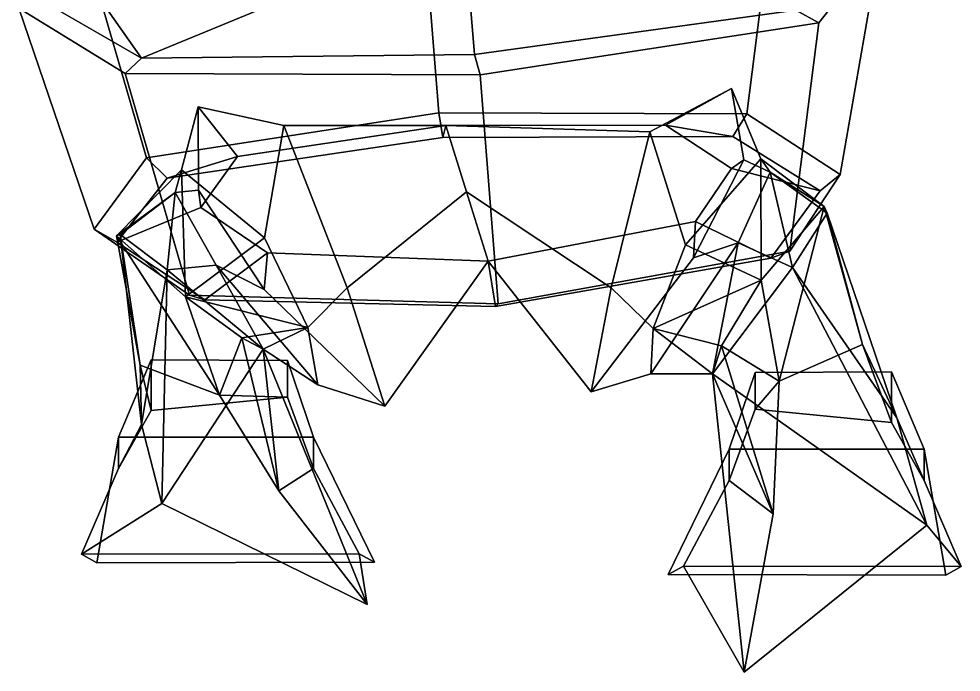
# Model space of a CAD drawing. Extents: x -190 to 191, y -180 to 292.
# Drawn here: x -114.4 to 121.1, y -180.2 to -17 of the extents above; entities that cross this region are included whole.
import ezdxf

# ---------------------------------------------------------------- set-up
doc = ezdxf.new("R2010")
doc.units = 0

msp = doc.modelspace()

# ---------------------------------------------------------------- linework, layer by layer
for points in [[(-9.455982, -40.472363, 158.069321), (-13.966896, 16.809544, 150.590515), (-98.584663, 3.713038, 107.256683), (-82.467949, -51.708069, 115.074036)], [(-9.455982, -40.472363, 158.069321), (67.583664, -40.712963, 121.105659), (74.836761, 16.420572, 114.227699), (-13.966896, 16.809544, 150.590515)], [(74.836761, 16.420572, 114.227699), (67.583664, -40.712963, 121.105659), (90.93235, -55.819061, 23.998215), (100.918381, 1.514732, 17.23011)], [(-108.338509, -12.587306, 8.662648), (-107.045639, 6.476397, -78.082779), (-83.750145, -26.749743, -83.422874)], [(-83.750145, -26.749743, -83.422874), (-107.045639, 6.476397, -78.082779), (-3.14786, 6.492843, -110.376633)], [(-83.750145, -26.749743, -83.422874), (-3.14786, 6.492843, -110.376633), (-0.469678, -25.841702, -114.997223)], [(79.806183, -14.765065, -76.848404), (-0.469678, -25.841702, -114.997223), (-3.14786, 6.492843, -110.376633)], [(-98.584663, 3.713038, 107.256683), (-114.407784, -14.263399, 8.574654), (-95.558144, -69.484245, 16.501863), (-82.467949, -51.708069, 115.074036)], [(90.93235, -55.819061, 23.998215), (78.298317, -75.057404, -83.275185), (85.551422, -17.923866, -90.153152), (100.918381, 1.514732, 17.23011)], [(85.551422, -17.923866, -90.153152), (79.806183, -14.765065, -76.848404), (94.656296, 2.287243, 16.822424), (100.918381, 1.514732, 17.23011)], [(-87.87001, -30.631401, -97.124161), (-114.407784, -14.263399, 8.574654), (-108.338509, -12.587306, 8.662648), (-83.750145, -26.749743, -83.422874)], [(-95.558144, -69.484245, 16.501863), (-114.407784, -14.263399, 8.574654), (-87.87001, -30.631401, -97.124161), (-71.753288, -86.052505, -89.306808)], [(85.551422, -17.923866, -90.153152), (0.918245, -30.907946, -133.487396), (-0.469678, -25.841702, -114.997223), (79.806183, -14.765065, -76.848404)], [(78.298317, -75.057404, -83.275185), (5.437391, -88.211136, -126.020058), (0.918245, -30.907946, -133.487396), (85.551422, -17.923866, -90.153152)], [(-87.87001, -30.631401, -97.124161), (-83.750145, -26.749743, -83.422874), (-0.469678, -25.841702, -114.997223), (0.918245, -30.907946, -133.487396)], [(-71.753288, -86.052505, -89.306808), (-87.87001, -30.631401, -97.124161), (0.918245, -30.907946, -133.487396), (5.437391, -88.211136, -126.020058)], [(-7.67397, -43.599064, 118.431396), (43.285378, -45.219715, 97.387466), (63.752075, -34.402233, 53.316353), (47.251728, -43.558174, 91.848007)], [(52.248753, -73.435753, 63.787498), (71.025963, -51.962795, 27.314482), (63.752075, -34.402233, 53.316353), (43.285378, -45.219715, 97.387466)], [(47.251728, -43.558174, 91.848007), (63.752075, -34.402233, 53.316353), (66.844452, -52.206329, 7.739742), (63.753677, -54.362747, 22.468992)], [(71.025963, -51.962795, 27.314482), (73.418129, -55.260254, 3.58121), (66.844452, -52.206329, 7.739742), (63.752075, -34.402233, 53.316353)], [(-73.745483, -54.718197, 21.777607), (-69.55442, -38.945202, 46.981915), (-69.488434, -59.769794, 2.70647), (-75.35614, -60.33485, -1.463258)], [(-53.037045, -71.728302, 58.993317), (-48.210419, -43.611595, 90.636703), (-69.55442, -38.945202, 46.981915), (-73.745483, -54.718197, 21.777607)], [(-7.67397, -43.599064, 118.431396), (-59.745926, -51.398487, 87.547028), (-69.55442, -38.945202, 46.981915), (-48.210419, -43.611595, 90.636703)], [(-59.745926, -51.398487, 87.547028), (-68.919388, -64.084435, 17.135939), (-69.488434, -59.769794, 2.70647), (-69.55442, -38.945202, 46.981915)], [(-9.455982, -40.472363, 158.069321), (-82.467949, -51.708069, 115.074036), (-77.369942, -56.762741, 105.881348), (-8.404202, -46.644447, 144.123489)], [(-9.455982, -40.472363, 158.069321), (-8.404202, -46.644447, 144.123489), (64.103325, -46.396214, 111.568146), (67.583664, -40.712963, 121.105659)], [(67.583664, -40.712963, 121.105659), (64.103325, -46.396214, 111.568146), (85.863358, -59.925686, 24.267574), (90.93235, -55.819061, 23.998215)], [(-8.404202, -46.644447, 144.123489), (-77.369942, -56.762741, 105.881348), (-59.745926, -51.398487, 87.547028), (-7.67397, -43.599064, 118.431396)], [(-53.037045, -71.728302, 58.993317), (-42.150394, -94.083344, 39.233658), (-32.366676, -84.185928, 33.720264), (-48.210419, -43.611595, 90.636703)], [(-2.48668, -60.22625, 19.484438), (-7.67397, -43.599064, 118.431396), (-48.210419, -43.611595, 90.636703), (-32.366676, -84.185928, 33.720264)], [(-8.404202, -46.644447, 144.123489), (-7.67397, -43.599064, 118.431396), (47.251728, -43.558174, 91.848007), (64.103325, -46.396214, 111.568146)], [(33.678513, -84.174622, 38.541126), (43.285378, -45.219715, 97.387466), (-7.67397, -43.599064, 118.431396), (-2.48668, -60.22625, 19.484438)], [(64.103325, -46.396214, 111.568146), (47.251728, -43.558174, 91.848007), (63.753677, -54.362747, 22.468992), (85.863358, -59.925686, 24.267574)], [(52.248753, -73.435753, 63.787498), (43.285378, -45.219715, 97.387466), (33.678513, -84.174622, 38.541126), (44.17815, -94.325386, 42.574043)], [(-82.467949, -51.708069, 115.074036), (-95.558144, -69.484245, 16.501863), (-89.904243, -72.805145, 17.202251), (-77.369942, -56.762741, 105.881348)], [(-77.369942, -56.762741, 105.881348), (-89.904243, -72.805145, 17.202251), (-68.919388, -64.084435, 17.135939), (-59.745926, -51.398487, 87.547028)], [(71.137451, -82.235069, 78.255768), (71.025963, -51.962795, 27.314482), (52.248753, -73.435753, 63.787498)], [(63.753677, -54.362747, 22.468992), (66.844452, -52.206329, 7.739742), (54.259357, -76.647003, -30.961018), (54.744232, -67.574417, -51.070621)], [(73.418129, -55.260254, 3.58121), (65.380333, -72.92791, -7.621317), (54.259357, -76.647003, -30.961018), (66.844452, -52.206329, 7.739742)], [(71.137451, -82.235069, 78.255768), (86.917427, -63.835072, 46.420998), (71.025963, -51.962795, 27.314482)], [(86.917427, -63.835072, 46.420998), (73.418129, -55.260254, 3.58121), (71.025963, -51.962795, 27.314482)], [(-72.741577, -86.449928, 74.296959), (-73.745483, -54.718197, 21.777607), (-89.971901, -71.146736, 41.966194)], [(-89.971901, -71.146736, 41.966194), (-73.745483, -54.718197, 21.777607), (-75.35614, -60.33485, -1.463258)], [(-72.741577, -86.449928, 74.296959), (-53.037045, -71.728302, 58.993317), (-73.745483, -54.718197, 21.777607)], [(85.863358, -59.925686, 24.267574), (63.753677, -54.362747, 22.468992), (54.744232, -67.574417, -51.070621), (73.585327, -76.789528, -69.299866)], [(78.997696, -79.093781, 14.248549), (65.380333, -72.92791, -7.621317), (73.418129, -55.260254, 3.58121)], [(86.917427, -63.835072, 46.420998), (87.607437, -65.535393, 25.007555), (73.418129, -55.260254, 3.58121)], [(87.607437, -65.535393, 25.007555), (78.997696, -79.093781, 14.248549), (73.418129, -55.260254, 3.58121)], [(90.93235, -55.819061, 23.998215), (85.863358, -59.925686, 24.267574), (73.585327, -76.789528, -69.299866), (78.298317, -75.057404, -83.275185)], [(-89.971901, -71.146736, 41.966194), (-75.35614, -60.33485, -1.463258), (-89.075981, -70.819221, 21.628263)], [(-89.075981, -70.819221, 21.628263), (-75.35614, -60.33485, -1.463258), (-77.35775, -79.648796, 12.681355)], [(-77.35775, -79.648796, 12.681355), (-75.35614, -60.33485, -1.463258), (-65.04805, -78.551666, -11.523137)], [(-75.35614, -60.33485, -1.463258), (-69.488434, -59.769794, 2.70647), (-53.121006, -84.565102, -35.201443), (-65.04805, -78.551666, -11.523137)], [(-68.919388, -64.084435, 17.135939), (-52.253426, -75.414726, -55.371601), (-53.121006, -84.565102, -35.201443), (-69.488434, -59.769794, 2.70647)], [(2.908483, -77.519745, -83.427666), (-2.48668, -60.22625, 19.484438), (-32.366676, -84.185928, 33.720264), (-22.928232, -113.796051, -35.79924)], [(33.678513, -84.174622, 38.541126), (-2.48668, -60.22625, 19.484438), (2.908483, -77.519745, -83.427666), (28.681194, -110.21167, -32.270031)], [(-89.904243, -72.805145, 17.202251), (-67.887939, -87.156052, -74.986656), (-52.253426, -75.414726, -55.371601), (-68.919388, -64.084435, 17.135939)], [(75.650391, -107.486343, 56.408298), (86.917427, -63.835072, 46.420998), (71.137451, -82.235069, 78.255768)], [(96.45517, -98.308411, 28.54063), (86.917427, -63.835072, 46.420998), (75.650391, -107.486343, 56.408298)], [(105.078789, -116.694855, 4.900477), (78.997696, -79.093781, 14.248549), (87.607437, -65.535393, 25.007555)], [(96.45517, -98.308411, 28.54063), (87.607437, -65.535393, 25.007555), (86.917427, -63.835072, 46.420998)], [(105.078789, -116.694855, 4.900477), (87.607437, -65.535393, 25.007555), (96.45517, -98.308411, 28.54063)], [(54.744232, -67.574417, -51.070621), (54.259357, -76.647003, -30.961018), (28.681194, -110.21167, -32.270031), (2.908483, -77.519745, -83.427666)], [(73.585327, -76.789528, -69.299866), (54.744232, -67.574417, -51.070621), (2.908483, -77.519745, -83.427666), (4.775775, -88.891144, -107.283051)], [(-95.558144, -69.484245, 16.501863), (-71.753288, -86.052505, -89.306808), (-67.887939, -87.156052, -74.986656), (-89.904243, -72.805145, 17.202251)], [(-84.054855, -103.516144, 17.225285), (-89.971901, -71.146736, 41.966194), (-89.075981, -70.819221, 21.628263)], [(-64.265099, -110.993141, 46.61969), (-72.741577, -86.449928, 74.296959), (-89.971901, -71.146736, 41.966194)], [(-84.054855, -103.516144, 17.225285), (-64.265099, -110.993141, 46.61969), (-89.971901, -71.146736, 41.966194)], [(-83.72081, -118.30661, -10.220771), (-84.054855, -103.516144, 17.225285), (-89.075981, -70.819221, 21.628263)], [(-83.72081, -118.30661, -10.220771), (-89.075981, -70.819221, 21.628263), (-77.35775, -79.648796, 12.681355)], [(-72.741577, -86.449928, 74.296959), (-42.150394, -94.083344, 39.233658), (-53.037045, -71.728302, 58.993317)], [(65.380333, -72.92791, -7.621317), (43.563168, -105.689758, 10.040106), (28.681194, -110.21167, -32.270031), (54.259357, -76.647003, -30.961018)], [(58.953243, -105.710014, 28.759695), (43.563168, -105.689758, 10.040106), (65.380333, -72.92791, -7.621317)], [(78.997696, -79.093781, 14.248549), (58.953243, -105.710014, 28.759695), (65.380333, -72.92791, -7.621317)], [(78.298317, -75.057404, -83.275185), (73.585327, -76.789528, -69.299866), (4.775775, -88.891144, -107.283051), (5.437391, -88.211136, -126.020058)], [(71.137451, -82.235069, 78.255768), (52.248753, -73.435753, 63.787498), (44.17815, -94.325386, 42.574043)], [(-67.887939, -87.156052, -74.986656), (4.775775, -88.891144, -107.283051), (2.908483, -77.519745, -83.427666), (-52.253426, -75.414726, -55.371601)], [(-52.253426, -75.414726, -55.371601), (2.908483, -77.519745, -83.427666), (-22.928232, -113.796051, -35.79924), (-53.121006, -84.565102, -35.201443)], [(-78.676079, -138.045197, -47.638245), (-83.72081, -118.30661, -10.220771), (-77.35775, -79.648796, 12.681355)], [(-78.676079, -138.045197, -47.638245), (-77.35775, -79.648796, 12.681355), (-53.33519, -99.530014, 29.243362)], [(-77.35775, -79.648796, 12.681355), (-65.04805, -78.551666, -11.523137), (-53.33519, -99.530014, 29.243362)], [(-65.04805, -78.551666, -11.523137), (-53.121006, -84.565102, -35.201443), (-22.928232, -113.796051, -35.79924), (-39.656376, -108.395164, 7.761396)], [(-53.33519, -99.530014, 29.243362), (-65.04805, -78.551666, -11.523137), (-39.656376, -108.395164, 7.761396)], [(112.571075, -143.477386, -28.243835), (58.953243, -105.710014, 28.759695), (78.997696, -79.093781, 14.248549)], [(112.571075, -143.477386, -28.243835), (78.997696, -79.093781, 14.248549), (105.078789, -116.694855, 4.900477)], [(71.137451, -82.235069, 78.255768), (44.17815, -94.325386, 42.574043), (61.234657, -98.674866, 59.125896)], [(75.650391, -107.486343, 56.408298), (71.137451, -82.235069, 78.255768), (61.234657, -98.674866, 59.125896)], [(-42.150394, -94.083344, 39.233658), (-39.656376, -108.395164, 7.761396), (-22.928232, -113.796051, -35.79924), (-32.366676, -84.185928, 33.720264)], [(44.17815, -94.325386, 42.574043), (33.678513, -84.174622, 38.541126), (28.681194, -110.21167, -32.270031), (43.563168, -105.689758, 10.040106)], [(-72.741577, -86.449928, 74.296959), (-58.706963, -96.720833, 57.621521), (-42.150394, -94.083344, 39.233658)], [(-64.265099, -110.993141, 46.61969), (-58.706963, -96.720833, 57.621521), (-72.741577, -86.449928, 74.296959)], [(-71.753288, -86.052505, -89.306808), (5.437391, -88.211136, -126.020058), (4.775775, -88.891144, -107.283051), (-67.887939, -87.156052, -74.986656)], [(-58.706963, -96.720833, 57.621521), (-53.33519, -99.530014, 29.243362), (-42.150394, -94.083344, 39.233658)], [(-53.33519, -99.530014, 29.243362), (-39.656376, -108.395164, 7.761396), (-42.150394, -94.083344, 39.233658)], [(58.953243, -105.710014, 28.759695), (44.17815, -94.325386, 42.574043), (43.563168, -105.689758, 10.040106)], [(61.234657, -98.674866, 59.125896), (44.17815, -94.325386, 42.574043), (58.953243, -105.710014, 28.759695)], [(-49.415627, -134.924744, 16.932022), (-58.706963, -96.720833, 57.621521), (-64.265099, -110.993141, 46.61969)], [(-49.415627, -134.924744, 16.932022), (-53.33519, -99.530014, 29.243362), (-58.706963, -96.720833, 57.621521)], [(74.15023, -140.650452, 30.366566), (61.234657, -98.674866, 59.125896), (58.953243, -105.710014, 28.759695)], [(74.15023, -140.650452, 30.366566), (75.650391, -107.486343, 56.408298), (61.234657, -98.674866, 59.125896)], [(75.650391, -107.486343, 56.408298), (69.674553, -114.496437, 60.549408), (103.760536, -117.865707, 60.549408), (96.45517, -98.308411, 28.54063)], [(105.078789, -116.694855, 4.900477), (96.45517, -98.308411, 28.54063), (103.760536, -117.865707, 60.549408), (111.857307, -132.374146, 68.586067)], [(-27.357473, -163.348557, -9.654271), (-78.676079, -138.045197, -47.638245), (-53.33519, -99.530014, 29.243362)], [(-27.357473, -163.348557, -9.654271), (-53.33519, -99.530014, 29.243362), (-49.415627, -134.924744, 16.932022)], [(-40.751514, -121.49704, 117.797287), (-47.275505, -102.350555, 102.489365), (-81.361496, -102.177025, 102.489365), (-89.458252, -121.49704, 117.797287)], [(-89.458252, -121.49704, 117.797287), (-81.361496, -102.177025, 102.489365), (-81.361496, -114.839188, 48.91164), (-89.458252, -129.347626, 56.948303)], [(-83.72081, -118.30661, -10.220771), (-89.458252, -129.347626, 56.948303), (-81.361496, -114.839188, 48.91164), (-84.054855, -103.516144, 17.225285)], [(-64.265099, -110.993141, 46.61969), (-84.054855, -103.516144, 17.225285), (-81.361496, -114.839188, 48.91164), (-47.275505, -111.46991, 48.91164)], [(-47.275505, -102.350555, 102.489365), (-47.275505, -111.46991, 48.91164), (-81.361496, -114.839188, 48.91164), (-81.361496, -102.177025, 102.489365)], [(-40.751514, -121.49704, 117.797287), (-40.751514, -129.347626, 56.948303), (-47.275505, -111.46991, 48.91164), (-47.275505, -102.350555, 102.489365)], [(66.883308, -180.237137, 7.333284), (74.15023, -140.650452, 30.366566), (58.953243, -105.710014, 28.759695)], [(66.883308, -180.237137, 7.333284), (58.953243, -105.710014, 28.759695), (112.571075, -143.477386, -28.243835)], [(63.150574, -124.523575, 129.435059), (69.674561, -105.377083, 114.127136), (69.674553, -114.496437, 60.549408), (63.150562, -132.374146, 68.586067)], [(63.150574, -124.523575, 129.435059), (111.857315, -124.523575, 129.435059), (103.760544, -105.20356, 114.127136), (69.674561, -105.377083, 114.127136)], [(69.674561, -105.377083, 114.127136), (103.760544, -105.20356, 114.127136), (103.760536, -117.865707, 60.549408), (69.674553, -114.496437, 60.549408)], [(111.857315, -124.523575, 129.435059), (111.857307, -132.374146, 68.586067), (103.760536, -117.865707, 60.549408), (103.760544, -105.20356, 114.127136)], [(74.15023, -140.650452, 30.366566), (63.150562, -132.374146, 68.586067), (69.674553, -114.496437, 60.549408), (75.650391, -107.486343, 56.408298)], [(-49.415627, -134.924744, 16.932022), (-64.265099, -110.993141, 46.61969), (-47.275505, -111.46991, 48.91164), (-40.751514, -129.347626, 56.948303)], [(112.571075, -143.477386, -28.243835), (105.078789, -116.694855, 4.900477), (111.857307, -132.374146, 68.586067), (121.136215, -153.814194, 60.932114)], [(-78.676079, -138.045197, -47.638245), (-98.737175, -150.787674, 49.294346), (-89.458252, -129.347626, 56.948303), (-83.72081, -118.30661, -10.220771)], [(-94.910194, -152.947372, 117.797287), (-89.458252, -121.49704, 117.797287), (-89.458252, -129.347626, 56.948303), (-98.737175, -150.787674, 49.294346)], [(-25.493824, -152.773834, 117.797287), (-40.751514, -121.49704, 117.797287), (-89.458252, -121.49704, 117.797287), (-94.910194, -152.947372, 117.797287)], [(-25.493824, -152.773834, 117.797287), (-29.320803, -150.688507, 45.467358), (-40.751514, -129.347626, 56.948303), (-40.751514, -121.49704, 117.797287)], [(47.892883, -155.800354, 129.435059), (117.309265, -155.973892, 129.435059), (111.857315, -124.523575, 129.435059), (63.150574, -124.523575, 129.435059)], [(47.892883, -155.800354, 129.435059), (63.150574, -124.523575, 129.435059), (63.150562, -132.374146, 68.586067), (51.719852, -153.715042, 57.105125)], [(117.309265, -155.973892, 129.435059), (121.136215, -153.814194, 60.932114), (111.857307, -132.374146, 68.586067), (111.857315, -124.523575, 129.435059)], [(-27.357473, -163.348557, -9.654271), (-49.415627, -134.924744, 16.932022), (-40.751514, -129.347626, 56.948303), (-29.320803, -150.688507, 45.467358)], [(66.883308, -180.237137, 7.333284), (51.719852, -153.715042, 57.105125), (63.150562, -132.374146, 68.586067), (74.15023, -140.650452, 30.366566)], [(-78.676079, -138.045197, -47.638245), (-27.357473, -163.348557, -9.654271), (-29.320803, -150.688507, 45.467358), (-98.737175, -150.787674, 49.294346)], [(112.571075, -143.477386, -28.243835), (121.136215, -153.814194, 60.932114), (51.719852, -153.715042, 57.105125), (66.883308, -180.237137, 7.333284)], [(-94.910194, -152.947372, 117.797287), (-98.737175, -150.787674, 49.294346), (-29.320803, -150.688507, 45.467358), (-25.493824, -152.773834, 117.797287)], [(117.309265, -155.973892, 129.435059), (47.892883, -155.800354, 129.435059), (51.719852, -153.715042, 57.105125), (121.136215, -153.814194, 60.932114)]]:
    msp.add_3dface(points)

doc.saveas('drawing.dxf')
